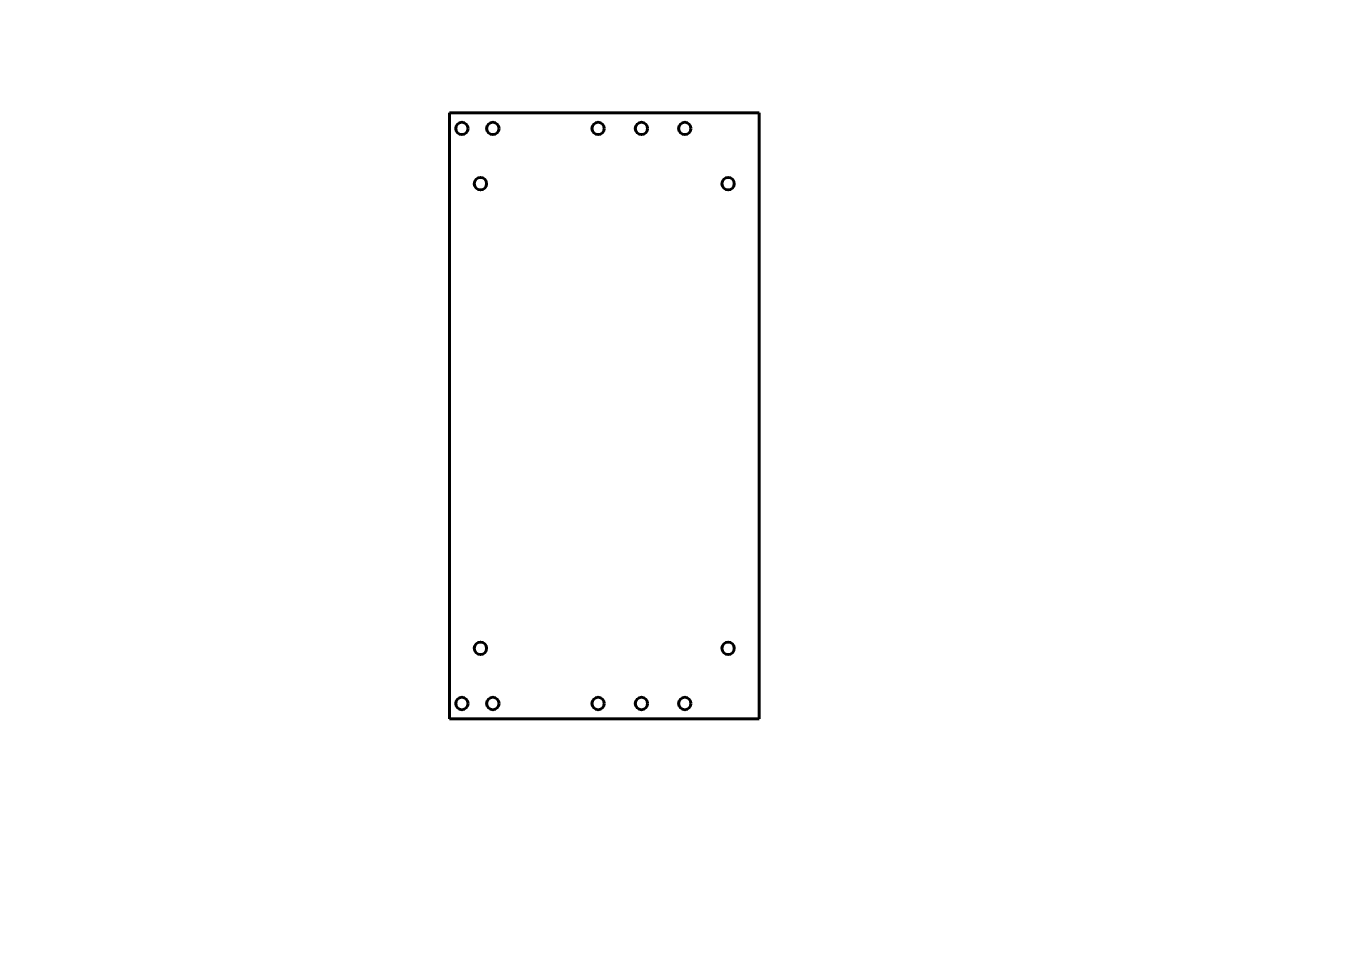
# Model space of a CAD drawing. Header units: millimetres. Extents: x 0 to 420, y 0 to 297.
import ezdxf

# ---------------------------------------------------------------- set-up
doc = ezdxf.new("R2010")
doc.units = ezdxf.units.MM
doc.linetypes.add('K5LT_BASIC', pattern=[0])
doc.layers.add('Системный слой', color=7, linetype='Continuous')

msp = doc.modelspace()

# ---------------------------------------------------------------- linework, layer by layer
at = {"layer": 'Системный слой', "color": 150, "linetype": 'K5LT_BASIC', "lineweight": 60, "true_color": 0x0080ff}
for p, q in [((136.83, 268.93), (136.83, 258.93)), ((236.83, 268.93), (136.83, 268.93)), ((236.83, 258.93), (236.83, 268.93)), ((136.83, 258.93), (136.83, 256.1)), ((236.83, 256.1), (236.83, 258.93)), ((136.83, 256.1), (136.83, 86.1)), ((236.83, 86.1), (236.83, 256.1)), ((136.83, 86.1), (136.83, 83.28)), ((236.83, 83.28), (236.83, 86.1)), ((136.83, 83.28), (136.83, 73.28)), ((236.83, 73.28), (236.83, 83.28)), ((136.83, 73.28), (236.83, 73.28))]:
    msp.add_line(p, q, dxfattribs=at)
for centre in [(140.83, 263.93), (150.83, 263.93), (184.83, 263.93), (198.83, 263.93), (212.83, 263.93), (146.83, 246.1), (226.83, 246.1), (146.83, 96.1), (226.83, 96.1), (140.83, 78.28), (150.83, 78.28), (184.83, 78.28), (198.83, 78.28), (212.83, 78.28)]:
    msp.add_circle(centre, 2, dxfattribs=at)

doc.saveas('drawing.dxf')
